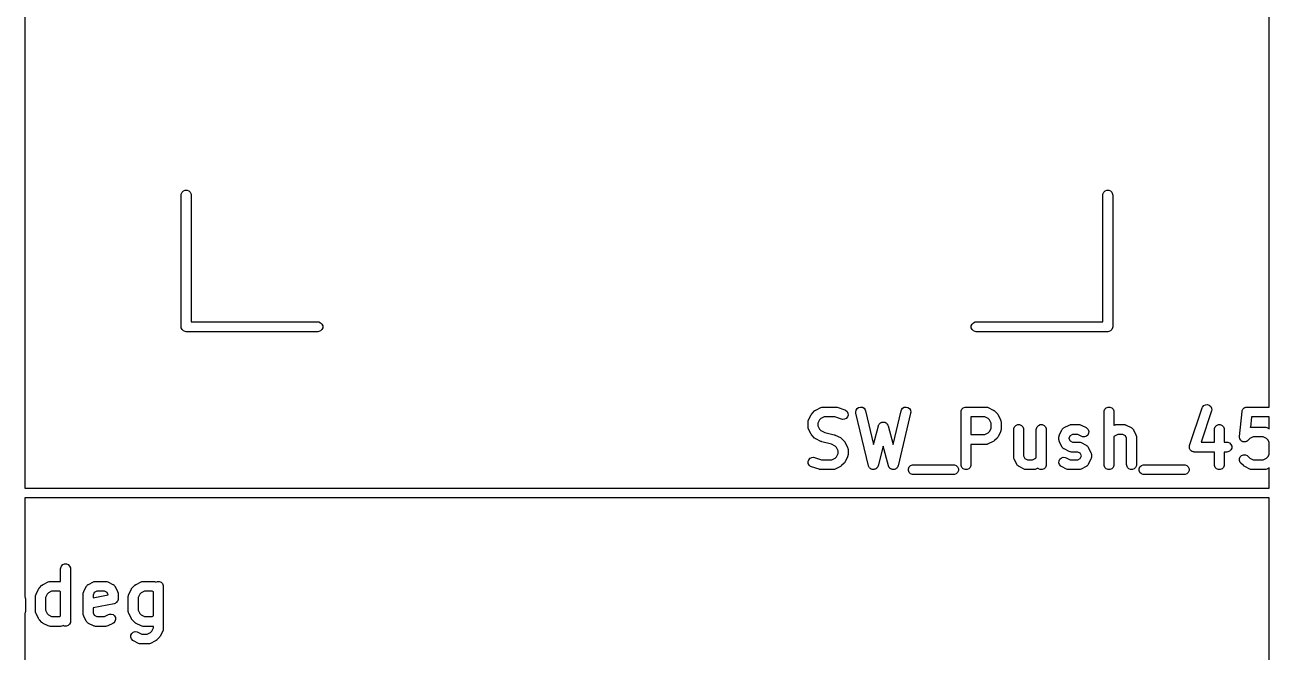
# Model space of a CAD drawing. Extents: x 2.89 to 7.48, y -5.65 to -1.93.
# Drawn here: x 5.145 to 5.889, y -3.623 to -3.248 of the extents above; entities that cross this region are included whole.
import ezdxf

# ---------------------------------------------------------------- set-up
doc = ezdxf.new("R2010")
doc.units = 0
doc.header["$MEASUREMENT"] = 0
doc.layers.add('BLACK', color=7, linetype='CONTINUOUS')

msp = doc.modelspace()

# ---------------------------------------------------------------- linework, layer by layer
at = {"layer": 'BLACK', "linetype": 'CONTINUOUS'}
for p, q in [((5.14493, -2.84944), (5.14493, -3.43371)), ((5.88903, -3.47603), (5.88903, -2.87121)), ((5.23849, -3.34873), (5.23893, -3.34767)), ((5.23893, -3.34767), (5.23975, -3.34686)), ((5.23975, -3.34686), (5.24081, -3.34641)), ((5.24081, -3.34641), (5.24196, -3.34641)), ((5.24196, -3.34641), (5.24303, -3.34686)), ((5.24303, -3.34686), (5.24384, -3.34767)), ((5.24384, -3.34767), (5.24428, -3.34873)), ((5.78967, -3.34873), (5.79011, -3.34767)), ((5.79011, -3.34767), (5.79093, -3.34686)), ((5.79093, -3.34686), (5.79199, -3.34641)), ((5.79199, -3.34641), (5.79314, -3.34641)), ((5.79314, -3.34641), (5.79421, -3.34686)), ((5.79421, -3.34686), (5.79502, -3.34767)), ((5.79502, -3.34767), (5.79546, -3.34873)), ((5.23844, -3.34931), (5.23849, -3.34873)), ((5.23844, -3.42805), (5.23844, -3.34931)), ((5.24428, -3.34873), (5.24434, -3.34931)), ((5.24434, -3.34931), (5.24434, -3.4251)), ((5.78962, -3.34931), (5.78967, -3.34873)), ((5.78962, -3.4251), (5.78962, -3.34931)), ((5.79546, -3.34873), (5.79552, -3.34931)), ((5.79552, -3.34931), (5.79552, -3.42805)), ((5.23849, -3.42863), (5.23844, -3.42805)), ((5.23893, -3.42969), (5.23849, -3.42863)), ((5.23975, -3.43051), (5.23893, -3.42969)), ((5.24434, -3.4251), (5.32013, -3.4251)), ((5.32013, -3.4251), (5.3207, -3.42516)), ((5.3207, -3.42516), (5.32177, -3.4256)), ((5.32177, -3.4256), (5.32258, -3.42641)), ((5.32258, -3.42969), (5.32177, -3.43051)), ((5.32258, -3.42641), (5.32302, -3.42748)), ((5.32302, -3.42863), (5.32258, -3.42969)), ((5.32302, -3.42748), (5.32302, -3.42863)), ((5.71093, -3.42748), (5.71137, -3.42641)), ((5.71093, -3.42863), (5.71093, -3.42748)), ((5.71137, -3.42969), (5.71093, -3.42863)), ((5.71137, -3.42641), (5.71219, -3.4256)), ((5.71219, -3.43051), (5.71137, -3.42969)), ((5.71219, -3.4256), (5.71325, -3.42516)), ((5.71325, -3.42516), (5.71383, -3.4251)), ((5.71383, -3.4251), (5.78962, -3.4251)), ((5.79502, -3.42969), (5.79421, -3.43051)), ((5.79546, -3.42863), (5.79502, -3.42969)), ((5.79552, -3.42805), (5.79546, -3.42863)), ((5.14493, -3.43371), (5.14493, -3.52451)), ((5.24081, -3.43095), (5.23975, -3.43051)), ((5.24139, -3.431), (5.24081, -3.43095)), ((5.32013, -3.431), (5.24139, -3.431)), ((5.3207, -3.43095), (5.32013, -3.431)), ((5.32177, -3.43051), (5.3207, -3.43095)), ((5.71325, -3.43095), (5.71219, -3.43051)), ((5.71383, -3.431), (5.71325, -3.43095)), ((5.79257, -3.431), (5.71383, -3.431)), ((5.79314, -3.43095), (5.79257, -3.431)), ((5.79421, -3.43051), (5.79314, -3.43095)), ((5.84994, -3.47515), (5.85097, -3.47463)), ((5.85097, -3.47463), (5.85212, -3.47455)), ((5.85212, -3.47455), (5.85322, -3.47491)), ((5.85322, -3.47491), (5.85409, -3.47567)), ((5.61364, -3.48366), (5.61514, -3.48066)), ((5.61514, -3.48066), (5.6153, -3.48041)), ((5.6153, -3.48041), (5.61533, -3.48034)), ((5.61533, -3.48034), (5.61539, -3.48026)), ((5.61539, -3.48026), (5.61545, -3.48017)), ((5.61545, -3.48017), (5.61551, -3.48012)), ((5.61551, -3.48012), (5.61569, -3.47989)), ((5.61569, -3.47989), (5.61719, -3.47839)), ((5.61719, -3.47839), (5.61742, -3.4782)), ((5.61742, -3.4782), (5.61747, -3.47815)), ((5.61747, -3.47815), (5.61756, -3.47809)), ((5.61756, -3.47809), (5.61764, -3.47802)), ((5.61764, -3.47802), (5.61771, -3.47799)), ((5.61771, -3.47799), (5.61796, -3.47784)), ((5.61796, -3.47784), (5.62096, -3.47634)), ((5.62096, -3.47634), (5.6215, -3.47613)), ((5.62298, -3.48193), (5.62103, -3.4829)), ((5.6215, -3.47613), (5.62161, -3.47612)), ((5.62161, -3.47612), (5.62171, -3.47608)), ((5.62171, -3.47608), (5.62228, -3.47603)), ((5.62228, -3.47603), (5.62978, -3.47603)), ((5.6293, -3.48193), (5.62298, -3.48193)), ((5.63335, -3.48328), (5.6293, -3.48193)), ((5.62978, -3.47603), (5.63007, -3.47605)), ((5.63007, -3.47605), (5.63015, -3.47605)), ((5.63015, -3.47605), (5.63025, -3.47607)), ((5.63025, -3.47607), (5.63036, -3.47608)), ((5.63036, -3.47608), (5.63043, -3.47611)), ((5.63043, -3.47611), (5.63071, -3.47618)), ((5.63071, -3.47618), (5.63521, -3.47768)), ((5.63521, -3.47768), (5.63574, -3.47791)), ((5.63574, -3.47791), (5.63661, -3.47867)), ((5.63685, -3.48194), (5.63609, -3.48281)), ((5.63661, -3.47867), (5.63713, -3.4797)), ((5.63721, -3.48085), (5.63685, -3.48194)), ((5.63713, -3.4797), (5.63721, -3.48085)), ((5.64183, -3.47909), (5.64201, -3.47795)), ((5.64191, -3.47966), (5.64183, -3.47909)), ((5.64941, -3.51116), (5.64191, -3.47966)), ((5.64201, -3.47795), (5.64261, -3.47697)), ((5.64261, -3.47697), (5.64355, -3.47629)), ((5.64355, -3.47629), (5.64467, -3.47603)), ((5.64467, -3.47603), (5.64581, -3.47621)), ((5.64581, -3.47621), (5.64679, -3.47681)), ((5.64679, -3.47681), (5.64746, -3.47775)), ((5.64746, -3.47775), (5.64765, -3.47829)), ((5.64765, -3.47829), (5.65244, -3.49841)), ((5.66411, -3.49841), (5.6689, -3.47829)), ((5.67465, -3.47966), (5.66715, -3.51116)), ((5.6689, -3.47829), (5.66909, -3.47775)), ((5.66909, -3.47775), (5.66977, -3.47681)), ((5.66977, -3.47681), (5.67075, -3.47621)), ((5.67075, -3.47621), (5.67189, -3.47603)), ((5.67189, -3.47603), (5.67301, -3.47629)), ((5.67301, -3.47629), (5.67394, -3.47697)), ((5.67394, -3.47697), (5.67454, -3.47795)), ((5.67454, -3.47795), (5.67473, -3.47909)), ((5.67473, -3.47909), (5.67465, -3.47966)), ((5.70482, -3.47898), (5.70487, -3.4784)), ((5.70482, -3.51047), (5.70482, -3.47898)), ((5.70487, -3.4784), (5.70532, -3.47734)), ((5.70532, -3.47734), (5.70613, -3.47652)), ((5.70613, -3.47652), (5.70719, -3.47608)), ((5.70719, -3.47608), (5.70777, -3.47603)), ((5.70777, -3.47603), (5.71977, -3.47603)), ((5.71907, -3.48193), (5.71072, -3.48193)), ((5.71072, -3.48193), (5.71072, -3.49252)), ((5.72102, -3.4829), (5.71907, -3.48193)), ((5.71977, -3.47603), (5.72035, -3.47608)), ((5.72035, -3.47608), (5.72044, -3.47612)), ((5.72044, -3.47612), (5.72055, -3.47613)), ((5.72055, -3.47613), (5.72109, -3.47634)), ((5.72109, -3.47634), (5.72409, -3.47784)), ((5.72409, -3.47784), (5.72434, -3.47799)), ((5.72434, -3.47799), (5.72441, -3.47802)), ((5.72441, -3.47802), (5.72449, -3.47809)), ((5.72449, -3.47809), (5.72458, -3.47815)), ((5.72458, -3.47815), (5.72463, -3.4782)), ((5.72463, -3.4782), (5.72486, -3.47839)), ((5.72486, -3.47839), (5.72636, -3.47989)), ((5.72636, -3.47989), (5.72654, -3.48012)), ((5.72654, -3.48012), (5.7266, -3.48017)), ((5.7266, -3.48017), (5.72666, -3.48026)), ((5.72666, -3.48026), (5.72672, -3.48034)), ((5.72672, -3.48034), (5.72675, -3.48041)), ((5.72675, -3.48041), (5.72691, -3.48066)), ((5.72691, -3.48066), (5.72841, -3.48366)), ((5.79031, -3.47898), (5.79036, -3.4784)), ((5.79031, -3.51047), (5.79031, -3.47898)), ((5.79036, -3.4784), (5.79081, -3.47734)), ((5.79081, -3.47734), (5.79162, -3.47652)), ((5.79162, -3.47652), (5.79268, -3.47608)), ((5.79268, -3.47608), (5.79384, -3.47608)), ((5.79384, -3.47608), (5.7949, -3.47652)), ((5.7949, -3.47652), (5.79572, -3.47734)), ((5.79572, -3.47734), (5.79616, -3.4784)), ((5.79616, -3.4784), (5.79621, -3.47898)), ((5.79621, -3.47898), (5.79621, -3.48695)), ((5.84145, -3.49904), (5.84895, -3.47654)), ((5.85455, -3.47841), (5.84835, -3.49702)), ((5.84895, -3.47654), (5.84919, -3.47602)), ((5.84919, -3.47602), (5.84994, -3.47515)), ((5.85409, -3.47567), (5.8546, -3.4767)), ((5.85468, -3.47785), (5.85455, -3.47841)), ((5.8546, -3.4767), (5.85468, -3.47785)), ((5.87131, -3.49368), (5.87281, -3.47868)), ((5.87281, -3.47868), (5.87285, -3.47847)), ((5.87285, -3.4784), (5.87288, -3.47833)), ((5.87285, -3.47847), (5.87285, -3.4784)), ((5.87288, -3.47833), (5.87293, -3.47812)), ((5.87293, -3.47812), (5.87313, -3.47774)), ((5.87313, -3.47774), (5.87329, -3.47734)), ((5.87329, -3.47734), (5.8734, -3.47723)), ((5.8734, -3.47723), (5.87347, -3.4771)), ((5.87347, -3.4771), (5.8738, -3.47683)), ((5.8738, -3.47683), (5.87411, -3.47652)), ((5.87411, -3.47652), (5.87425, -3.47647)), ((5.87425, -3.47647), (5.87436, -3.47637)), ((5.87436, -3.47637), (5.87478, -3.47625)), ((5.87478, -3.47625), (5.87517, -3.47608)), ((5.87517, -3.47608), (5.87539, -3.47606)), ((5.87539, -3.47606), (5.87546, -3.47604)), ((5.87546, -3.47604), (5.87554, -3.47605)), ((5.87554, -3.47605), (5.87575, -3.47603)), ((5.87575, -3.47603), (5.88903, -3.47603)), ((5.87842, -3.48193), (5.8778, -3.4882)), ((5.88903, -3.48193), (5.87842, -3.48193)), ((5.88903, -3.48906), (5.88903, -3.48193)), ((5.61333, -3.48498), (5.61339, -3.4844)), ((5.61333, -3.48798), (5.61333, -3.48498)), ((5.61339, -3.48855), (5.61333, -3.48798)), ((5.61339, -3.4844), (5.61343, -3.4843)), ((5.61343, -3.48865), (5.61339, -3.48855)), ((5.61343, -3.4842), (5.61364, -3.48366)), ((5.61343, -3.4843), (5.61343, -3.4842)), ((5.61343, -3.48876), (5.61343, -3.48865)), ((5.61364, -3.4893), (5.61343, -3.48876)), ((5.61514, -3.4923), (5.61364, -3.4893)), ((5.62021, -3.48373), (5.61923, -3.48567)), ((5.61923, -3.48567), (5.61923, -3.48728)), ((5.61923, -3.48728), (5.62021, -3.48923)), ((5.62103, -3.4829), (5.62021, -3.48373)), ((5.62021, -3.48923), (5.62103, -3.49005)), ((5.63391, -3.48341), (5.63335, -3.48328)), ((5.63506, -3.48333), (5.63391, -3.48341)), ((5.63609, -3.48281), (5.63506, -3.48333)), ((5.65244, -3.49841), (5.65542, -3.48722)), ((5.65542, -3.48722), (5.65547, -3.48708)), ((5.65547, -3.48708), (5.65548, -3.48702)), ((5.65548, -3.48702), (5.65552, -3.48696)), ((5.65552, -3.48696), (5.65563, -3.48667)), ((5.65563, -3.48667), (5.65586, -3.48636)), ((5.65586, -3.48636), (5.65606, -3.48603)), ((5.65606, -3.48603), (5.65621, -3.48591)), ((5.65621, -3.48591), (5.65633, -3.48576)), ((5.65633, -3.48576), (5.65666, -3.48556)), ((5.65666, -3.48556), (5.65697, -3.48533)), ((5.65697, -3.48533), (5.65716, -3.48528)), ((5.65716, -3.48528), (5.65732, -3.48518)), ((5.65732, -3.48518), (5.65771, -3.48513)), ((5.65771, -3.48513), (5.65809, -3.48503)), ((5.65809, -3.48503), (5.65828, -3.48506)), ((5.65828, -3.48506), (5.65847, -3.48503)), ((5.65847, -3.48503), (5.65884, -3.48513)), ((5.65884, -3.48513), (5.65923, -3.48518)), ((5.65923, -3.48518), (5.65939, -3.48528)), ((5.65939, -3.48528), (5.65958, -3.48533)), ((5.65958, -3.48533), (5.65989, -3.48556)), ((5.65989, -3.48556), (5.66023, -3.48576)), ((5.66023, -3.48576), (5.66034, -3.48591)), ((5.66034, -3.48591), (5.66049, -3.48603)), ((5.66049, -3.48603), (5.66069, -3.48636)), ((5.66069, -3.48636), (5.66093, -3.48667)), ((5.66093, -3.48667), (5.66103, -3.48696)), ((5.66103, -3.48696), (5.66107, -3.48702)), ((5.66107, -3.48702), (5.66108, -3.48708)), ((5.66108, -3.48708), (5.66113, -3.48722)), ((5.66113, -3.48722), (5.66411, -3.49841)), ((5.72184, -3.48373), (5.72102, -3.4829)), ((5.72282, -3.48567), (5.72184, -3.48373)), ((5.72184, -3.49073), (5.72282, -3.48878)), ((5.72282, -3.48878), (5.72282, -3.48567)), ((5.72841, -3.48366), (5.72862, -3.4842)), ((5.72862, -3.4842), (5.72862, -3.4843)), ((5.72862, -3.4843), (5.72866, -3.4844)), ((5.72866, -3.4844), (5.72872, -3.48498)), ((5.72872, -3.48948), (5.72866, -3.49005)), ((5.72872, -3.48498), (5.72872, -3.48948)), ((5.73631, -3.48948), (5.73637, -3.4889)), ((5.73631, -3.50597), (5.73631, -3.48948)), ((5.73637, -3.4889), (5.73681, -3.48784)), ((5.73681, -3.48784), (5.73763, -3.48702)), ((5.73763, -3.48702), (5.73869, -3.48658)), ((5.73869, -3.48658), (5.73984, -3.48658)), ((5.73984, -3.48658), (5.74091, -3.48702)), ((5.74091, -3.48702), (5.74172, -3.48784)), ((5.74172, -3.48784), (5.74216, -3.4889)), ((5.74216, -3.4889), (5.74222, -3.48948)), ((5.74222, -3.48948), (5.74222, -3.50528)), ((5.74981, -3.48948), (5.74987, -3.4889)), ((5.74981, -3.50625), (5.74981, -3.48948)), ((5.74987, -3.4889), (5.75031, -3.48784)), ((5.75031, -3.48784), (5.75112, -3.48702)), ((5.75112, -3.48702), (5.75219, -3.48658)), ((5.75219, -3.48658), (5.75334, -3.48658)), ((5.75334, -3.48658), (5.75441, -3.48702)), ((5.75441, -3.48702), (5.75522, -3.48784)), ((5.75522, -3.48784), (5.75566, -3.4889)), ((5.75566, -3.4889), (5.75572, -3.48948)), ((5.75572, -3.48948), (5.75572, -3.51047)), ((5.76362, -3.49266), (5.76512, -3.48966)), ((5.76512, -3.48966), (5.76518, -3.48956)), ((5.76518, -3.48956), (5.7652, -3.48951)), ((5.7652, -3.48951), (5.76525, -3.48946)), ((5.76525, -3.48946), (5.76543, -3.48917)), ((5.76543, -3.48917), (5.76571, -3.48892)), ((5.76571, -3.48892), (5.76595, -3.48864)), ((5.76595, -3.48864), (5.76624, -3.48846)), ((5.76624, -3.48846), (5.7663, -3.48841)), ((5.7663, -3.48841), (5.76635, -3.4884)), ((5.76635, -3.4884), (5.76644, -3.48834)), ((5.76644, -3.48834), (5.76944, -3.48684)), ((5.76944, -3.48684), (5.76998, -3.48663)), ((5.76998, -3.48663), (5.77009, -3.48662)), ((5.77009, -3.48662), (5.77019, -3.48658)), ((5.77019, -3.48658), (5.77076, -3.48652)), ((5.77076, -3.48652), (5.77526, -3.48652)), ((5.77526, -3.48652), (5.77584, -3.48658)), ((5.77584, -3.48658), (5.77594, -3.48662)), ((5.77594, -3.48662), (5.77604, -3.48663)), ((5.77604, -3.48663), (5.77658, -3.48684)), ((5.77658, -3.48684), (5.77958, -3.48834)), ((5.77958, -3.48834), (5.78007, -3.48864)), ((5.78007, -3.48864), (5.78083, -3.48951)), ((5.78083, -3.48951), (5.78119, -3.49061)), ((5.79621, -3.48695), (5.79644, -3.48684)), ((5.79644, -3.48684), (5.79698, -3.48663)), ((5.79698, -3.48663), (5.79709, -3.48662)), ((5.79709, -3.48662), (5.79718, -3.48658)), ((5.79718, -3.48658), (5.79776, -3.48652)), ((5.79776, -3.48652), (5.80226, -3.48652)), ((5.80226, -3.48652), (5.80284, -3.48658)), ((5.80284, -3.48658), (5.80293, -3.48662)), ((5.80293, -3.48662), (5.80304, -3.48663)), ((5.80304, -3.48663), (5.80358, -3.48684)), ((5.80358, -3.48684), (5.80658, -3.48834)), ((5.80658, -3.48834), (5.80668, -3.4884)), ((5.80668, -3.4884), (5.80672, -3.48841)), ((5.80672, -3.48841), (5.80678, -3.48846)), ((5.80678, -3.48846), (5.80707, -3.48864)), ((5.80707, -3.48864), (5.80731, -3.48892)), ((5.80731, -3.48892), (5.80759, -3.48917)), ((5.80759, -3.48917), (5.80777, -3.48946)), ((5.80777, -3.48946), (5.80782, -3.48951)), ((5.80782, -3.48951), (5.80784, -3.48956)), ((5.80784, -3.48956), (5.8079, -3.48966)), ((5.8079, -3.48966), (5.8094, -3.49266)), ((5.8563, -3.48948), (5.85636, -3.4889)), ((5.8563, -3.49702), (5.8563, -3.48948)), ((5.85636, -3.4889), (5.8568, -3.48784)), ((5.8568, -3.48784), (5.85761, -3.48702)), ((5.85761, -3.48702), (5.85868, -3.48658)), ((5.85868, -3.48658), (5.85983, -3.48658)), ((5.85983, -3.48658), (5.86089, -3.48702)), ((5.86089, -3.48702), (5.86171, -3.48784)), ((5.86171, -3.48784), (5.86215, -3.4889)), ((5.86215, -3.4889), (5.8622, -3.48948)), ((5.8622, -3.48948), (5.8622, -3.49702)), ((5.8778, -3.4882), (5.87797, -3.48813)), ((5.87797, -3.48813), (5.87808, -3.48812)), ((5.87808, -3.48812), (5.87817, -3.48808)), ((5.87817, -3.48808), (5.87875, -3.48802)), ((5.87875, -3.48802), (5.88625, -3.48802)), ((5.88625, -3.48802), (5.88682, -3.48808)), ((5.88682, -3.48808), (5.88692, -3.48812)), ((5.88692, -3.48812), (5.88703, -3.48813)), ((5.88703, -3.48813), (5.88757, -3.48834)), ((5.88757, -3.48834), (5.88903, -3.48906)), ((5.6153, -3.49255), (5.61514, -3.4923)), ((5.61533, -3.49262), (5.6153, -3.49255)), ((5.61539, -3.4927), (5.61533, -3.49262)), ((5.61545, -3.49279), (5.61539, -3.4927)), ((5.61551, -3.49284), (5.61545, -3.49279)), ((5.61569, -3.49306), (5.61551, -3.49284)), ((5.61719, -3.49456), (5.61569, -3.49306)), ((5.61742, -3.49475), (5.61719, -3.49456)), ((5.61747, -3.49481), (5.61742, -3.49475)), ((5.61756, -3.49487), (5.61747, -3.49481)), ((5.61764, -3.49493), (5.61756, -3.49487)), ((5.61771, -3.49496), (5.61764, -3.49493)), ((5.61796, -3.49512), (5.61771, -3.49496)), ((5.62096, -3.49662), (5.61796, -3.49512)), ((5.621, -3.49663), (5.62096, -3.49662)), ((5.62102, -3.49665), (5.621, -3.49663)), ((5.62126, -3.49673), (5.62102, -3.49665)), ((5.62103, -3.49005), (5.62331, -3.49119)), ((5.6215, -3.49682), (5.62126, -3.49673)), ((5.62152, -3.49683), (5.6215, -3.49682)), ((5.62157, -3.49684), (5.62152, -3.49683)), ((5.62725, -3.49826), (5.62157, -3.49684)), ((5.62331, -3.49119), (5.629, -3.49261)), ((5.629, -3.49261), (5.62904, -3.49263)), ((5.62904, -3.49263), (5.62906, -3.49263)), ((5.62906, -3.49263), (5.6293, -3.49272)), ((5.6293, -3.49272), (5.62954, -3.49281)), ((5.62954, -3.49281), (5.62956, -3.49282)), ((5.62956, -3.49282), (5.6296, -3.49284)), ((5.6296, -3.49284), (5.6326, -3.49433)), ((5.6326, -3.49433), (5.63285, -3.49449)), ((5.63285, -3.49449), (5.63292, -3.49452)), ((5.63292, -3.49452), (5.633, -3.49459)), ((5.633, -3.49459), (5.63309, -3.49464)), ((5.63309, -3.49464), (5.63314, -3.4947)), ((5.63314, -3.4947), (5.63337, -3.49489)), ((5.63337, -3.49489), (5.63487, -3.49639)), ((5.63487, -3.49639), (5.63505, -3.49661)), ((5.63505, -3.49661), (5.63511, -3.49667)), ((5.63511, -3.49667), (5.63517, -3.49675)), ((5.63517, -3.49675), (5.63524, -3.49684)), ((5.63524, -3.49684), (5.63527, -3.49691)), ((5.63527, -3.49691), (5.63542, -3.49716)), ((5.63542, -3.49716), (5.63692, -3.50015)), ((5.71072, -3.49252), (5.71907, -3.49252)), ((5.71907, -3.49252), (5.72102, -3.49155)), ((5.72102, -3.49155), (5.72184, -3.49073)), ((5.72409, -3.49662), (5.72109, -3.49812)), ((5.72434, -3.49646), (5.72409, -3.49662)), ((5.72441, -3.49643), (5.72434, -3.49646)), ((5.72449, -3.49636), (5.72441, -3.49643)), ((5.72458, -3.49631), (5.72449, -3.49636)), ((5.72463, -3.49625), (5.72458, -3.49631)), ((5.72486, -3.49606), (5.72463, -3.49625)), ((5.72636, -3.49456), (5.72486, -3.49606)), ((5.72654, -3.49434), (5.72636, -3.49456)), ((5.7266, -3.49429), (5.72654, -3.49434)), ((5.72666, -3.4942), (5.7266, -3.49429)), ((5.72672, -3.49412), (5.72666, -3.4942)), ((5.72675, -3.49404), (5.72672, -3.49412)), ((5.72691, -3.4938), (5.72675, -3.49404)), ((5.72841, -3.4908), (5.72691, -3.4938)), ((5.72862, -3.49026), (5.72841, -3.4908)), ((5.72866, -3.49005), (5.72862, -3.49015)), ((5.72862, -3.49015), (5.72862, -3.49026)), ((5.76331, -3.49398), (5.76337, -3.4934)), ((5.76331, -3.49548), (5.76331, -3.49398)), ((5.76337, -3.49605), (5.76331, -3.49548)), ((5.76337, -3.4934), (5.76341, -3.4933)), ((5.76341, -3.49615), (5.76337, -3.49605)), ((5.76341, -3.4933), (5.76342, -3.4932)), ((5.76342, -3.49626), (5.76341, -3.49615)), ((5.76342, -3.4932), (5.76362, -3.49266)), ((5.76362, -3.4968), (5.76342, -3.49626)), ((5.76512, -3.4998), (5.76362, -3.4968)), ((5.76996, -3.49318), (5.76922, -3.49467)), ((5.76922, -3.49467), (5.76922, -3.49478)), ((5.76922, -3.49478), (5.76996, -3.49627)), ((5.77146, -3.49243), (5.76996, -3.49318)), ((5.76996, -3.49627), (5.77146, -3.49702)), ((5.77457, -3.49243), (5.77146, -3.49243)), ((5.77146, -3.49702), (5.77526, -3.49702)), ((5.77694, -3.49362), (5.77457, -3.49243)), ((5.77526, -3.49702), (5.77584, -3.49708)), ((5.77584, -3.49708), (5.77594, -3.49712)), ((5.77594, -3.49712), (5.77604, -3.49713)), ((5.77604, -3.49713), (5.77658, -3.49733)), ((5.77748, -3.49382), (5.77694, -3.49362)), ((5.77863, -3.49391), (5.77748, -3.49382)), ((5.77972, -3.49354), (5.77863, -3.49391)), ((5.78059, -3.49279), (5.77972, -3.49354)), ((5.78111, -3.49176), (5.78059, -3.49279)), ((5.78119, -3.49061), (5.78111, -3.49176)), ((5.79651, -3.4934), (5.79621, -3.4937)), ((5.79621, -3.4937), (5.79621, -3.51047)), ((5.79846, -3.49243), (5.79651, -3.4934)), ((5.80156, -3.49243), (5.79846, -3.49243)), ((5.80306, -3.49318), (5.80156, -3.49243)), ((5.80381, -3.49467), (5.80306, -3.49318)), ((5.80381, -3.51047), (5.80381, -3.49467)), ((5.8094, -3.49266), (5.80961, -3.4932)), ((5.80961, -3.4932), (5.80961, -3.4933)), ((5.80961, -3.4933), (5.80965, -3.4934)), ((5.80965, -3.4934), (5.80971, -3.49398)), ((5.80971, -3.49398), (5.80971, -3.51047)), ((5.84835, -3.49702), (5.8563, -3.49702)), ((5.8622, -3.49702), (5.86375, -3.49702)), ((5.86375, -3.49702), (5.86433, -3.49708)), ((5.86433, -3.49708), (5.86539, -3.49752)), ((5.87131, -3.49426), (5.87131, -3.49368)), ((5.87135, -3.4944), (5.87131, -3.49426)), ((5.87135, -3.49455), (5.87135, -3.4944)), ((5.87152, -3.49495), (5.87135, -3.49455)), ((5.87164, -3.49536), (5.87152, -3.49495)), ((5.87174, -3.49548), (5.87164, -3.49536)), ((5.87179, -3.49562), (5.87174, -3.49548)), ((5.8721, -3.49592), (5.87179, -3.49562)), ((5.87237, -3.49626), (5.8721, -3.49592)), ((5.8725, -3.49633), (5.87237, -3.49626)), ((5.87261, -3.49643), (5.8725, -3.49633)), ((5.87301, -3.4966), (5.87261, -3.49643)), ((5.87339, -3.4968), (5.87301, -3.4966)), ((5.87354, -3.49682), (5.87339, -3.4968)), ((5.87367, -3.49687), (5.87354, -3.49682)), ((5.87411, -3.49687), (5.87367, -3.49687)), ((5.87454, -3.49692), (5.87411, -3.49687)), ((5.87468, -3.49687), (5.87454, -3.49692)), ((5.87483, -3.49687), (5.87468, -3.49687)), ((5.87522, -3.49671), (5.87483, -3.49687)), ((5.87564, -3.49658), (5.87522, -3.49671)), ((5.87575, -3.49649), (5.87564, -3.49658)), ((5.87589, -3.49643), (5.87575, -3.49649)), ((5.87634, -3.49606), (5.87589, -3.49643)), ((5.8775, -3.4949), (5.87634, -3.49606)), ((5.87945, -3.49393), (5.8775, -3.4949)), ((5.88555, -3.49393), (5.87945, -3.49393)), ((5.8875, -3.4949), (5.88555, -3.49393)), ((5.88832, -3.49573), (5.8875, -3.4949)), ((5.88903, -3.49713), (5.88832, -3.49573)), ((5.88903, -3.50432), (5.88903, -3.49713)), ((5.62953, -3.4994), (5.62725, -3.49826)), ((5.63035, -3.50022), (5.62953, -3.4994)), ((5.63133, -3.50217), (5.63035, -3.50022)), ((5.63035, -3.50573), (5.63133, -3.50378)), ((5.63133, -3.50378), (5.63133, -3.50217)), ((5.63692, -3.50015), (5.63713, -3.5007)), ((5.63713, -3.5007), (5.63714, -3.5008)), ((5.63714, -3.5008), (5.63718, -3.5009)), ((5.63718, -3.5009), (5.63723, -3.50148)), ((5.63723, -3.50447), (5.63718, -3.50505)), ((5.63723, -3.50148), (5.63723, -3.50447)), ((5.65828, -3.49944), (5.65513, -3.51124)), ((5.66142, -3.51124), (5.65828, -3.49944)), ((5.71977, -3.49843), (5.71072, -3.49843)), ((5.71072, -3.49843), (5.71072, -3.51047)), ((5.72035, -3.49837), (5.71977, -3.49843)), ((5.72044, -3.49833), (5.72035, -3.49837)), ((5.72055, -3.49832), (5.72044, -3.49833)), ((5.72109, -3.49812), (5.72055, -3.49832)), ((5.76518, -3.49989), (5.76512, -3.4998)), ((5.7652, -3.49994), (5.76518, -3.49989)), ((5.76525, -3.49999), (5.7652, -3.49994)), ((5.76543, -3.50029), (5.76525, -3.49999)), ((5.76571, -3.50053), (5.76543, -3.50029)), ((5.76595, -3.50081), (5.76571, -3.50053)), ((5.76624, -3.50099), (5.76595, -3.50081)), ((5.7663, -3.50104), (5.76624, -3.50099)), ((5.76635, -3.50106), (5.7663, -3.50104)), ((5.76644, -3.50112), (5.76635, -3.50106)), ((5.76944, -3.50262), (5.76644, -3.50112)), ((5.76998, -3.50282), (5.76944, -3.50262)), ((5.77009, -3.50283), (5.76998, -3.50282)), ((5.77019, -3.50287), (5.77009, -3.50283)), ((5.77076, -3.50293), (5.77019, -3.50287)), ((5.77457, -3.50293), (5.77076, -3.50293)), ((5.77606, -3.50368), (5.77457, -3.50293)), ((5.77681, -3.50517), (5.77606, -3.50368)), ((5.77658, -3.49733), (5.77958, -3.49883)), ((5.77958, -3.49883), (5.77968, -3.49889)), ((5.77968, -3.49889), (5.77972, -3.49891)), ((5.77972, -3.49891), (5.77978, -3.49896)), ((5.77978, -3.49896), (5.78007, -3.49914)), ((5.78007, -3.49914), (5.78032, -3.49942)), ((5.78032, -3.49942), (5.78059, -3.49966)), ((5.78059, -3.49966), (5.78078, -3.49996)), ((5.78078, -3.49996), (5.78083, -3.50001)), ((5.78083, -3.50001), (5.78084, -3.50006)), ((5.78084, -3.50006), (5.7809, -3.50015)), ((5.7809, -3.50015), (5.7824, -3.50315)), ((5.7824, -3.50315), (5.78261, -3.5037)), ((5.78261, -3.5037), (5.78262, -3.5038)), ((5.78262, -3.5038), (5.78266, -3.5039)), ((5.78266, -3.5039), (5.78271, -3.50447)), ((5.78271, -3.50447), (5.78271, -3.50597)), ((5.84132, -3.49961), (5.84136, -3.49946)), ((5.84136, -3.50008), (5.84132, -3.49961)), ((5.84136, -3.4994), (5.84139, -3.49933)), ((5.84136, -3.49946), (5.84136, -3.4994)), ((5.84136, -3.50055), (5.84136, -3.50008)), ((5.8414, -3.50065), (5.84136, -3.50055)), ((5.84139, -3.49933), (5.84145, -3.49904)), ((5.84141, -3.50076), (5.8414, -3.50065)), ((5.84162, -3.50118), (5.84141, -3.50076)), ((5.8418, -3.50162), (5.84162, -3.50118)), ((5.84187, -3.50169), (5.8418, -3.50162)), ((5.84192, -3.50179), (5.84187, -3.50169)), ((5.84228, -3.5021), (5.84192, -3.50179)), ((5.84261, -3.50243), (5.84228, -3.5021)), ((5.84271, -3.50247), (5.84261, -3.50243)), ((5.84279, -3.50254), (5.84271, -3.50247)), ((5.84324, -3.50269), (5.84279, -3.50254)), ((5.84368, -3.50287), (5.84324, -3.50269)), ((5.84383, -3.50289), (5.84368, -3.50287)), ((5.84388, -3.50291), (5.84383, -3.50289)), ((5.84396, -3.5029), (5.84388, -3.50291)), ((5.84425, -3.50293), (5.84396, -3.5029)), ((5.8563, -3.50293), (5.84425, -3.50293)), ((5.8563, -3.51047), (5.8563, -3.50293)), ((5.86375, -3.50293), (5.8622, -3.50293)), ((5.8622, -3.50293), (5.8622, -3.51047)), ((5.86433, -3.50287), (5.86375, -3.50293)), ((5.86539, -3.50243), (5.86433, -3.50287)), ((5.86539, -3.49752), (5.86621, -3.49834)), ((5.86621, -3.50162), (5.86539, -3.50243)), ((5.86621, -3.49834), (5.86665, -3.4994)), ((5.86665, -3.50055), (5.86621, -3.50162)), ((5.86665, -3.4994), (5.86665, -3.50055)), ((5.87261, -3.50502), (5.87367, -3.50458)), ((5.87367, -3.50458), (5.87483, -3.50458)), ((5.87483, -3.50458), (5.87589, -3.50502)), ((5.88832, -3.50573), (5.88903, -3.50432)), ((5.61335, -3.50861), (5.61372, -3.50751)), ((5.61343, -3.50975), (5.61335, -3.50861)), ((5.61395, -3.51078), (5.61343, -3.50975)), ((5.61372, -3.50751), (5.61447, -3.50664)), ((5.61482, -3.51154), (5.61395, -3.51078)), ((5.61447, -3.50664), (5.6155, -3.50613)), ((5.61535, -3.51178), (5.61482, -3.51154)), ((5.61985, -3.51328), (5.61535, -3.51178)), ((5.6155, -3.50613), (5.61665, -3.50604)), ((5.61665, -3.50604), (5.61722, -3.50617)), ((5.61722, -3.50617), (5.62126, -3.50752)), ((5.62126, -3.50752), (5.62758, -3.50752)), ((5.62758, -3.50752), (5.62953, -3.50655)), ((5.62953, -3.50655), (5.63035, -3.50573)), ((5.6326, -3.51162), (5.6296, -3.51312)), ((5.63285, -3.51146), (5.6326, -3.51162)), ((5.63292, -3.51143), (5.63285, -3.51146)), ((5.633, -3.51136), (5.63292, -3.51143)), ((5.63309, -3.51131), (5.633, -3.51136)), ((5.63314, -3.51125), (5.63309, -3.51131)), ((5.63337, -3.51106), (5.63314, -3.51125)), ((5.63487, -3.50956), (5.63337, -3.51106)), ((5.63505, -3.50934), (5.63487, -3.50956)), ((5.63511, -3.50928), (5.63505, -3.50934)), ((5.63517, -3.5092), (5.63511, -3.50928)), ((5.63524, -3.50912), (5.63517, -3.5092)), ((5.63527, -3.50904), (5.63524, -3.50912)), ((5.63542, -3.5088), (5.63527, -3.50904)), ((5.63692, -3.5058), (5.63542, -3.5088)), ((5.63713, -3.50525), (5.63692, -3.5058)), ((5.63714, -3.50515), (5.63713, -3.50525)), ((5.63718, -3.50505), (5.63714, -3.50515)), ((5.64947, -3.51136), (5.64941, -3.51116)), ((5.64948, -3.51143), (5.64947, -3.51136)), ((5.64952, -3.51149), (5.64948, -3.51143)), ((5.64959, -3.51171), (5.64952, -3.51149)), ((5.64985, -3.51205), (5.64959, -3.51171)), ((5.65006, -3.51242), (5.64985, -3.51205)), ((5.65467, -3.51212), (5.65444, -3.51248)), ((5.65493, -3.51178), (5.65467, -3.51212)), ((5.65501, -3.51156), (5.65493, -3.51178)), ((5.65505, -3.5115), (5.65501, -3.51156)), ((5.65506, -3.51143), (5.65505, -3.5115)), ((5.65513, -3.51124), (5.65506, -3.51143)), ((5.6615, -3.51143), (5.66142, -3.51124)), ((5.66151, -3.5115), (5.6615, -3.51143)), ((5.66155, -3.51156), (5.66151, -3.5115)), ((5.66163, -3.51178), (5.66155, -3.51156)), ((5.66189, -3.51212), (5.66163, -3.51178)), ((5.66211, -3.51248), (5.66189, -3.51212)), ((5.66671, -3.51205), (5.66649, -3.51242)), ((5.66696, -3.51171), (5.66671, -3.51205)), ((5.66703, -3.51149), (5.66696, -3.51171)), ((5.66707, -3.51143), (5.66703, -3.51149)), ((5.66708, -3.51136), (5.66707, -3.51143)), ((5.66715, -3.51116), (5.66708, -3.51136)), ((5.67338, -3.5129), (5.67382, -3.51183)), ((5.67382, -3.51183), (5.67463, -3.51102)), ((5.67463, -3.51102), (5.6757, -3.51058)), ((5.6757, -3.51058), (5.67627, -3.51052)), ((5.67627, -3.51052), (5.70027, -3.51052)), ((5.70027, -3.51052), (5.70085, -3.51058)), ((5.70085, -3.51058), (5.70191, -3.51102)), ((5.70191, -3.51102), (5.70273, -3.51183)), ((5.70273, -3.51183), (5.70317, -3.5129)), ((5.70487, -3.51105), (5.70482, -3.51047)), ((5.70532, -3.51211), (5.70487, -3.51105)), ((5.70613, -3.51293), (5.70532, -3.51211)), ((5.71023, -3.51211), (5.70941, -3.51293)), ((5.71067, -3.51105), (5.71023, -3.51211)), ((5.71072, -3.51047), (5.71067, -3.51105)), ((5.73637, -3.50655), (5.73631, -3.50597)), ((5.73641, -3.50665), (5.73637, -3.50655)), ((5.73642, -3.50675), (5.73641, -3.50665)), ((5.73663, -3.5073), (5.73642, -3.50675)), ((5.73813, -3.51029), (5.73663, -3.5073)), ((5.73819, -3.51039), (5.73813, -3.51029)), ((5.7382, -3.51044), (5.73819, -3.51039)), ((5.73825, -3.51049), (5.7382, -3.51044)), ((5.73843, -3.51078), (5.73825, -3.51049)), ((5.73871, -3.51103), (5.73843, -3.51078)), ((5.73896, -3.51131), (5.73871, -3.51103)), ((5.73925, -3.51149), (5.73896, -3.51131)), ((5.7393, -3.51154), (5.73925, -3.51149)), ((5.73935, -3.51155), (5.7393, -3.51154)), ((5.73945, -3.51162), (5.73935, -3.51155)), ((5.74245, -3.51312), (5.73945, -3.51162)), ((5.74222, -3.50528), (5.74297, -3.50677)), ((5.74297, -3.50677), (5.74446, -3.50752)), ((5.74446, -3.50752), (5.74757, -3.50752)), ((5.74757, -3.50752), (5.74952, -3.50655)), ((5.74952, -3.50655), (5.74981, -3.50625)), ((5.75522, -3.51211), (5.75441, -3.51293)), ((5.75566, -3.51105), (5.75522, -3.51211)), ((5.75572, -3.51047), (5.75566, -3.51105)), ((5.76333, -3.50934), (5.76342, -3.50819)), ((5.7637, -3.51044), (5.76333, -3.50934)), ((5.76342, -3.50819), (5.76393, -3.50716)), ((5.76445, -3.51131), (5.7637, -3.51044)), ((5.76393, -3.50716), (5.7648, -3.50641)), ((5.76494, -3.51162), (5.76445, -3.51131)), ((5.7648, -3.50641), (5.76589, -3.50604)), ((5.76794, -3.51312), (5.76494, -3.51162)), ((5.76589, -3.50604), (5.76704, -3.50613)), ((5.76704, -3.50613), (5.76758, -3.50633)), ((5.76758, -3.50633), (5.76996, -3.50752)), ((5.76996, -3.50752), (5.77457, -3.50752)), ((5.77457, -3.50752), (5.77606, -3.50677)), ((5.77606, -3.50677), (5.77681, -3.50528)), ((5.77958, -3.51162), (5.77658, -3.51312)), ((5.77681, -3.50528), (5.77681, -3.50517)), ((5.77968, -3.51155), (5.77958, -3.51162)), ((5.77972, -3.51154), (5.77968, -3.51155)), ((5.77978, -3.51149), (5.77972, -3.51154)), ((5.78007, -3.51131), (5.77978, -3.51149)), ((5.78032, -3.51103), (5.78007, -3.51131)), ((5.78059, -3.51078), (5.78032, -3.51103)), ((5.78078, -3.51049), (5.78059, -3.51078)), ((5.78083, -3.51044), (5.78078, -3.51049)), ((5.78084, -3.51039), (5.78083, -3.51044)), ((5.7809, -3.51029), (5.78084, -3.51039)), ((5.7824, -3.5073), (5.7809, -3.51029)), ((5.78261, -3.50675), (5.7824, -3.5073)), ((5.78262, -3.50665), (5.78261, -3.50675)), ((5.78266, -3.50655), (5.78262, -3.50665)), ((5.78271, -3.50597), (5.78266, -3.50655)), ((5.79036, -3.51105), (5.79031, -3.51047)), ((5.79081, -3.51211), (5.79036, -3.51105)), ((5.79162, -3.51293), (5.79081, -3.51211)), ((5.79572, -3.51211), (5.7949, -3.51293)), ((5.79616, -3.51105), (5.79572, -3.51211)), ((5.79621, -3.51047), (5.79616, -3.51105)), ((5.80386, -3.51105), (5.80381, -3.51047)), ((5.8043, -3.51211), (5.80386, -3.51105)), ((5.80512, -3.51293), (5.8043, -3.51211)), ((5.80921, -3.51211), (5.8084, -3.51293)), ((5.80965, -3.51105), (5.80921, -3.51211)), ((5.80971, -3.51047), (5.80965, -3.51105)), ((5.81136, -3.5129), (5.8118, -3.51183)), ((5.8118, -3.51183), (5.81262, -3.51102)), ((5.81262, -3.51102), (5.81368, -3.51058)), ((5.81368, -3.51058), (5.81426, -3.51052)), ((5.81426, -3.51052), (5.83825, -3.51052)), ((5.83825, -3.51052), (5.83883, -3.51058)), ((5.83883, -3.51058), (5.8399, -3.51102)), ((5.8399, -3.51102), (5.84071, -3.51183)), ((5.84071, -3.51183), (5.84115, -3.5129)), ((5.85636, -3.51105), (5.8563, -3.51047)), ((5.8568, -3.51211), (5.85636, -3.51105)), ((5.85761, -3.51293), (5.8568, -3.51211)), ((5.86171, -3.51211), (5.86089, -3.51293)), ((5.86215, -3.51105), (5.86171, -3.51211)), ((5.8622, -3.51047), (5.86215, -3.51105)), ((5.87135, -3.5069), (5.87179, -3.50583)), ((5.87135, -3.50805), (5.87135, -3.5069)), ((5.87179, -3.50912), (5.87135, -3.50805)), ((5.87179, -3.50583), (5.87261, -3.50502)), ((5.87216, -3.50956), (5.87179, -3.50912)), ((5.87366, -3.51106), (5.87216, -3.50956)), ((5.87389, -3.51125), (5.87366, -3.51106)), ((5.87394, -3.51131), (5.87389, -3.51125)), ((5.87403, -3.51136), (5.87394, -3.51131)), ((5.87411, -3.51143), (5.87403, -3.51136)), ((5.87418, -3.51146), (5.87411, -3.51143)), ((5.87443, -3.51162), (5.87418, -3.51146)), ((5.87743, -3.51312), (5.87443, -3.51162)), ((5.87589, -3.50502), (5.87634, -3.50539)), ((5.87634, -3.50539), (5.8775, -3.50655)), ((5.8775, -3.50655), (5.87945, -3.50752)), ((5.87945, -3.50752), (5.88555, -3.50752)), ((5.88555, -3.50752), (5.8875, -3.50655)), ((5.8875, -3.50655), (5.88832, -3.50573)), ((5.62013, -3.51334), (5.61985, -3.51328)), ((5.62021, -3.51337), (5.62013, -3.51334)), ((5.62031, -3.51338), (5.62021, -3.51337)), ((5.62041, -3.5134), (5.62031, -3.51338)), ((5.62049, -3.5134), (5.62041, -3.5134)), ((5.62078, -3.51343), (5.62049, -3.5134)), ((5.62828, -3.51343), (5.62078, -3.51343)), ((5.62886, -3.51337), (5.62828, -3.51343)), ((5.62895, -3.51333), (5.62886, -3.51337)), ((5.62906, -3.51332), (5.62895, -3.51333)), ((5.6296, -3.51312), (5.62906, -3.51332)), ((5.65018, -3.51252), (5.65006, -3.51242)), ((5.65027, -3.51264), (5.65018, -3.51252)), ((5.65063, -3.51286), (5.65027, -3.51264)), ((5.65097, -3.51312), (5.65063, -3.51286)), ((5.65112, -3.51316), (5.65097, -3.51312)), ((5.65125, -3.51324), (5.65112, -3.51316)), ((5.65167, -3.51331), (5.65125, -3.51324)), ((5.65209, -3.51342), (5.65167, -3.51331)), ((5.65224, -3.5134), (5.65209, -3.51342)), ((5.65239, -3.51342), (5.65224, -3.5134)), ((5.65281, -3.51333), (5.65239, -3.51342)), ((5.65323, -3.51327), (5.65281, -3.51333)), ((5.65336, -3.51319), (5.65323, -3.51327)), ((5.65351, -3.51316), (5.65336, -3.51319)), ((5.65386, -3.51291), (5.65351, -3.51316)), ((5.65423, -3.51269), (5.65386, -3.51291)), ((5.65432, -3.51257), (5.65423, -3.51269)), ((5.65444, -3.51248), (5.65432, -3.51257)), ((5.66223, -3.51257), (5.66211, -3.51248)), ((5.66233, -3.51269), (5.66223, -3.51257)), ((5.6627, -3.51291), (5.66233, -3.51269)), ((5.66305, -3.51316), (5.6627, -3.51291)), ((5.66319, -3.51319), (5.66305, -3.51316)), ((5.66332, -3.51327), (5.66319, -3.51319)), ((5.66375, -3.51333), (5.66332, -3.51327)), ((5.66417, -3.51342), (5.66375, -3.51333)), ((5.66432, -3.5134), (5.66417, -3.51342)), ((5.66447, -3.51342), (5.66432, -3.5134)), ((5.66488, -3.51331), (5.66447, -3.51342)), ((5.6653, -3.51324), (5.66488, -3.51331)), ((5.66543, -3.51316), (5.6653, -3.51324)), ((5.66558, -3.51312), (5.66543, -3.51316)), ((5.66592, -3.51286), (5.66558, -3.51312)), ((5.66628, -3.51264), (5.66592, -3.51286)), ((5.66637, -3.51252), (5.66628, -3.51264)), ((5.66649, -3.51242), (5.66637, -3.51252)), ((5.67338, -3.51405), (5.67338, -3.5129)), ((5.67382, -3.51511), (5.67338, -3.51405)), ((5.67463, -3.51593), (5.67382, -3.51511)), ((5.6757, -3.51637), (5.67463, -3.51593)), ((5.67627, -3.51643), (5.6757, -3.51637)), ((5.70027, -3.51643), (5.67627, -3.51643)), ((5.70085, -3.51637), (5.70027, -3.51643)), ((5.70191, -3.51593), (5.70085, -3.51637)), ((5.70273, -3.51511), (5.70191, -3.51593)), ((5.70317, -3.51405), (5.70273, -3.51511)), ((5.70317, -3.5129), (5.70317, -3.51405)), ((5.70719, -3.51337), (5.70613, -3.51293)), ((5.70835, -3.51337), (5.70719, -3.51337)), ((5.70941, -3.51293), (5.70835, -3.51337)), ((5.74299, -3.51332), (5.74245, -3.51312)), ((5.74309, -3.51333), (5.74299, -3.51332)), ((5.74319, -3.51337), (5.74309, -3.51333)), ((5.74377, -3.51343), (5.74319, -3.51337)), ((5.74827, -3.51343), (5.74377, -3.51343)), ((5.74884, -3.51337), (5.74827, -3.51343)), ((5.74894, -3.51333), (5.74884, -3.51337)), ((5.74905, -3.51332), (5.74894, -3.51333)), ((5.74959, -3.51312), (5.74905, -3.51332)), ((5.75074, -3.51254), (5.74959, -3.51312)), ((5.75112, -3.51293), (5.75074, -3.51254)), ((5.75219, -3.51337), (5.75112, -3.51293)), ((5.75334, -3.51337), (5.75219, -3.51337)), ((5.75441, -3.51293), (5.75334, -3.51337)), ((5.76848, -3.51332), (5.76794, -3.51312)), ((5.76859, -3.51333), (5.76848, -3.51332)), ((5.76869, -3.51337), (5.76859, -3.51333)), ((5.76926, -3.51343), (5.76869, -3.51337)), ((5.77526, -3.51343), (5.76926, -3.51343)), ((5.77584, -3.51337), (5.77526, -3.51343)), ((5.77594, -3.51333), (5.77584, -3.51337)), ((5.77604, -3.51332), (5.77594, -3.51333)), ((5.77658, -3.51312), (5.77604, -3.51332)), ((5.79268, -3.51337), (5.79162, -3.51293)), ((5.79384, -3.51337), (5.79268, -3.51337)), ((5.7949, -3.51293), (5.79384, -3.51337)), ((5.80618, -3.51337), (5.80512, -3.51293)), ((5.80733, -3.51337), (5.80618, -3.51337)), ((5.8084, -3.51293), (5.80733, -3.51337)), ((5.81136, -3.51405), (5.81136, -3.5129)), ((5.8118, -3.51511), (5.81136, -3.51405)), ((5.81262, -3.51593), (5.8118, -3.51511)), ((5.81368, -3.51637), (5.81262, -3.51593)), ((5.81426, -3.51643), (5.81368, -3.51637)), ((5.83825, -3.51643), (5.81426, -3.51643)), ((5.83883, -3.51637), (5.83825, -3.51643)), ((5.8399, -3.51593), (5.83883, -3.51637)), ((5.84071, -3.51511), (5.8399, -3.51593)), ((5.84115, -3.51405), (5.84071, -3.51511)), ((5.84115, -3.5129), (5.84115, -3.51405)), ((5.85868, -3.51337), (5.85761, -3.51293)), ((5.85983, -3.51337), (5.85868, -3.51337)), ((5.86089, -3.51293), (5.85983, -3.51337)), ((5.87797, -3.51332), (5.87743, -3.51312)), ((5.87808, -3.51333), (5.87797, -3.51332)), ((5.87817, -3.51337), (5.87808, -3.51333)), ((5.87875, -3.51343), (5.87817, -3.51337)), ((5.88625, -3.51343), (5.87875, -3.51343)), ((5.88682, -3.51337), (5.88625, -3.51343)), ((5.88692, -3.51333), (5.88682, -3.51337)), ((5.88703, -3.51332), (5.88692, -3.51333)), ((5.88757, -3.51312), (5.88703, -3.51332)), ((5.88903, -3.51239), (5.88757, -3.51312)), ((5.88903, -3.52451), (5.88903, -3.51239)), ((5.14493, -3.52451), (5.88903, -3.52451)), ((5.14493, -3.53041), (5.14493, -3.58952)), ((5.88903, -3.53041), (5.14493, -3.53041)), ((5.88903, -3.62121), (5.88903, -3.53041)), ((5.16635, -3.57215), (5.16679, -3.57109)), ((5.16679, -3.57109), (5.1676, -3.57027)), ((5.1676, -3.57027), (5.16867, -3.56983)), ((5.16867, -3.56983), (5.16982, -3.56983)), ((5.16982, -3.56983), (5.17088, -3.57027)), ((5.17088, -3.57027), (5.1717, -3.57109)), ((5.1717, -3.57109), (5.17214, -3.57215)), ((5.16629, -3.57273), (5.16635, -3.57215)), ((5.16629, -3.58028), (5.16629, -3.57273)), ((5.17214, -3.57215), (5.1722, -3.57273)), ((5.1722, -3.57273), (5.1722, -3.60422)), ((5.15161, -3.58791), (5.15311, -3.58491)), ((5.15311, -3.58491), (5.15326, -3.58466)), ((5.15326, -3.58466), (5.15329, -3.58459)), ((5.15329, -3.58459), (5.15336, -3.5845)), ((5.15336, -3.5845), (5.15341, -3.58442)), ((5.15341, -3.58442), (5.15347, -3.58437)), ((5.15347, -3.58437), (5.15366, -3.58414)), ((5.15366, -3.58414), (5.15516, -3.58264)), ((5.15516, -3.58264), (5.15538, -3.58245)), ((5.15538, -3.58245), (5.15544, -3.58239)), ((5.15544, -3.58239), (5.15552, -3.58234)), ((5.15552, -3.58234), (5.15561, -3.58227)), ((5.15561, -3.58227), (5.15568, -3.58224)), ((5.15568, -3.58224), (5.15593, -3.58209)), ((5.15593, -3.58209), (5.15893, -3.58059)), ((5.15893, -3.58059), (5.15947, -3.58038)), ((5.16094, -3.58618), (5.159, -3.58715)), ((5.15947, -3.58038), (5.15957, -3.58037)), ((5.15957, -3.58037), (5.15967, -3.58033)), ((5.15967, -3.58033), (5.16025, -3.58027)), ((5.16025, -3.58027), (5.16624, -3.58027)), ((5.16555, -3.58618), (5.16094, -3.58618)), ((5.16629, -3.58655), (5.16555, -3.58618)), ((5.16624, -3.58027), (5.16629, -3.58028)), ((5.17989, -3.58695), (5.1801, -3.58641)), ((5.1801, -3.58641), (5.1816, -3.58341)), ((5.1816, -3.58341), (5.18166, -3.58331)), ((5.18166, -3.58331), (5.18168, -3.58326)), ((5.18168, -3.58326), (5.18173, -3.58321)), ((5.18173, -3.58321), (5.18191, -3.58292)), ((5.18191, -3.58292), (5.18219, -3.58267)), ((5.18219, -3.58267), (5.18243, -3.58239)), ((5.18243, -3.58239), (5.18272, -3.58221)), ((5.18272, -3.58221), (5.18278, -3.58216)), ((5.18278, -3.58216), (5.18283, -3.58215)), ((5.18283, -3.58215), (5.18292, -3.58209)), ((5.18292, -3.58209), (5.18592, -3.58059)), ((5.18592, -3.58059), (5.18646, -3.58038)), ((5.18794, -3.58618), (5.18644, -3.58693)), ((5.18646, -3.58038), (5.18657, -3.58037)), ((5.18657, -3.58037), (5.18667, -3.58033)), ((5.18667, -3.58033), (5.18724, -3.58027)), ((5.18724, -3.58027), (5.19324, -3.58027)), ((5.19254, -3.58618), (5.18794, -3.58618)), ((5.19404, -3.58693), (5.19254, -3.58618)), ((5.19324, -3.58027), (5.19382, -3.58033)), ((5.19382, -3.58033), (5.19392, -3.58037)), ((5.19392, -3.58037), (5.19402, -3.58038)), ((5.19402, -3.58038), (5.19456, -3.58059)), ((5.19456, -3.58059), (5.19756, -3.58209)), ((5.19756, -3.58209), (5.19766, -3.58215)), ((5.19766, -3.58215), (5.1977, -3.58216)), ((5.1977, -3.58216), (5.19776, -3.58221)), ((5.19776, -3.58221), (5.19805, -3.58239)), ((5.19805, -3.58239), (5.19829, -3.58267)), ((5.19829, -3.58267), (5.19857, -3.58292)), ((5.19857, -3.58292), (5.19876, -3.58321)), ((5.19876, -3.58321), (5.19881, -3.58326)), ((5.19881, -3.58326), (5.19882, -3.58331)), ((5.19882, -3.58331), (5.19888, -3.58341)), ((5.19888, -3.58341), (5.20038, -3.58641)), ((5.20038, -3.58641), (5.20059, -3.58695)), ((5.2071, -3.58791), (5.2086, -3.58491)), ((5.2086, -3.58491), (5.20875, -3.58466)), ((5.20875, -3.58466), (5.20878, -3.58459)), ((5.20878, -3.58459), (5.20885, -3.5845)), ((5.20885, -3.5845), (5.20891, -3.58442)), ((5.20891, -3.58442), (5.20897, -3.58437)), ((5.20897, -3.58437), (5.20915, -3.58414)), ((5.20915, -3.58414), (5.21065, -3.58264)), ((5.21065, -3.58264), (5.21088, -3.58245)), ((5.21088, -3.58245), (5.21093, -3.58239)), ((5.21093, -3.58239), (5.21102, -3.58234)), ((5.21102, -3.58234), (5.2111, -3.58227)), ((5.2111, -3.58227), (5.21117, -3.58224)), ((5.21117, -3.58224), (5.21142, -3.58209)), ((5.21142, -3.58209), (5.21442, -3.58059)), ((5.21442, -3.58059), (5.21496, -3.58038)), ((5.21644, -3.58618), (5.21449, -3.58715)), ((5.21496, -3.58038), (5.21506, -3.58037)), ((5.21506, -3.58037), (5.21516, -3.58033)), ((5.21516, -3.58033), (5.21574, -3.58027)), ((5.21574, -3.58027), (5.22174, -3.58027)), ((5.22104, -3.58618), (5.21644, -3.58618)), ((5.22178, -3.58655), (5.22104, -3.58618)), ((5.22174, -3.58027), (5.22231, -3.58033)), ((5.22231, -3.58033), (5.22241, -3.58037)), ((5.22241, -3.58037), (5.22252, -3.58038)), ((5.22252, -3.58038), (5.22306, -3.58059)), ((5.22306, -3.58059), (5.22328, -3.5807)), ((5.22328, -3.5807), (5.22416, -3.58033)), ((5.22416, -3.58033), (5.22531, -3.58033)), ((5.22531, -3.58033), (5.22638, -3.58077)), ((5.22638, -3.58077), (5.22719, -3.58159)), ((5.22719, -3.58159), (5.22763, -3.58265)), ((5.22763, -3.58265), (5.22769, -3.58323)), ((5.22769, -3.58323), (5.22769, -3.60872)), ((5.14493, -3.58952), (5.1451, -3.58995)), ((5.1451, -3.58995), (5.1451, -3.59005)), ((5.1451, -3.59005), (5.14514, -3.59015)), ((5.14514, -3.59015), (5.1452, -3.59073)), ((5.1452, -3.59073), (5.1452, -3.59822)), ((5.15129, -3.58923), (5.15135, -3.58865)), ((5.15129, -3.59822), (5.15129, -3.58923)), ((5.15135, -3.58865), (5.15139, -3.58855)), ((5.15139, -3.58855), (5.1514, -3.58845)), ((5.1514, -3.58845), (5.15161, -3.58791)), ((5.15817, -3.58798), (5.1572, -3.58992)), ((5.1572, -3.58992), (5.1572, -3.59753)), ((5.159, -3.58715), (5.15817, -3.58798)), ((5.16629, -3.6009), (5.16629, -3.58655)), ((5.17979, -3.58773), (5.17985, -3.58715)), ((5.17979, -3.59972), (5.17979, -3.58773)), ((5.17985, -3.58715), (5.17989, -3.58705)), ((5.17989, -3.58705), (5.17989, -3.58695)), ((5.18644, -3.58693), (5.1857, -3.58842)), ((5.1857, -3.59012), (5.19473, -3.58832)), ((5.1857, -3.58842), (5.1857, -3.59012)), ((5.19832, -3.59362), (5.1857, -3.59615)), ((5.19473, -3.58832), (5.19404, -3.58693)), ((5.19887, -3.59345), (5.19832, -3.59362)), ((5.19911, -3.59329), (5.19887, -3.59345)), ((5.19938, -3.59318), (5.19911, -3.59329)), ((5.19959, -3.59297), (5.19938, -3.59318)), ((5.19983, -3.59281), (5.19959, -3.59297)), ((5.19999, -3.59257), (5.19983, -3.59281)), ((5.2002, -3.59237), (5.19999, -3.59257)), ((5.20031, -3.5921), (5.2002, -3.59237)), ((5.20047, -3.59185), (5.20031, -3.5921)), ((5.20053, -3.59157), (5.20047, -3.59185)), ((5.20064, -3.5913), (5.20053, -3.59157)), ((5.20059, -3.58695), (5.2006, -3.58705)), ((5.2006, -3.58705), (5.20064, -3.58715)), ((5.20064, -3.58715), (5.20069, -3.58773)), ((5.20069, -3.59073), (5.20064, -3.5913)), ((5.20069, -3.58773), (5.20069, -3.59073)), ((5.20679, -3.58923), (5.20684, -3.58865)), ((5.20679, -3.59822), (5.20679, -3.58923)), ((5.20684, -3.58865), (5.20688, -3.58855)), ((5.20688, -3.58855), (5.20689, -3.58845)), ((5.20689, -3.58845), (5.2071, -3.58791)), ((5.21367, -3.58798), (5.21269, -3.58992)), ((5.21269, -3.58992), (5.21269, -3.59753)), ((5.21449, -3.58715), (5.21367, -3.58798)), ((5.22178, -3.6009), (5.22178, -3.58655)), ((5.1451, -3.599), (5.14493, -3.59944)), ((5.14493, -3.59944), (5.14493, -4.27451)), ((5.14514, -3.5988), (5.1451, -3.5989)), ((5.1451, -3.5989), (5.1451, -3.599)), ((5.1452, -3.59822), (5.14514, -3.5988)), ((5.15135, -3.5988), (5.15129, -3.59822)), ((5.15139, -3.5989), (5.15135, -3.5988)), ((5.1514, -3.599), (5.15139, -3.5989)), ((5.15161, -3.59955), (5.1514, -3.599)), ((5.15311, -3.60255), (5.15161, -3.59955)), ((5.1572, -3.59753), (5.15817, -3.59948)), ((5.15817, -3.59948), (5.159, -3.6003)), ((5.159, -3.6003), (5.16094, -3.60127)), ((5.16094, -3.60127), (5.16555, -3.60127)), ((5.16555, -3.60127), (5.16629, -3.6009)), ((5.17985, -3.6003), (5.17979, -3.59972)), ((5.17989, -3.6004), (5.17985, -3.6003)), ((5.17989, -3.6005), (5.17989, -3.6004)), ((5.1801, -3.60105), (5.17989, -3.6005)), ((5.1816, -3.60404), (5.1801, -3.60105)), ((5.1857, -3.59615), (5.1857, -3.59903)), ((5.1857, -3.59903), (5.18644, -3.60052)), ((5.18644, -3.60052), (5.18794, -3.60127)), ((5.18794, -3.60127), (5.19254, -3.60127)), ((5.19254, -3.60127), (5.19492, -3.60008)), ((5.19492, -3.60008), (5.19546, -3.59988)), ((5.19546, -3.59988), (5.19661, -3.59979)), ((5.19661, -3.59979), (5.1977, -3.60016)), ((5.1977, -3.60016), (5.19857, -3.60091)), ((5.19857, -3.60091), (5.19909, -3.60194)), ((5.20684, -3.5988), (5.20679, -3.59822)), ((5.20688, -3.5989), (5.20684, -3.5988)), ((5.20689, -3.599), (5.20688, -3.5989)), ((5.2071, -3.59955), (5.20689, -3.599)), ((5.2086, -3.60255), (5.2071, -3.59955)), ((5.21269, -3.59753), (5.21367, -3.59948)), ((5.21367, -3.59948), (5.21449, -3.6003)), ((5.21449, -3.6003), (5.21644, -3.60127)), ((5.21644, -3.60127), (5.22104, -3.60127)), ((5.22104, -3.60127), (5.22178, -3.6009)), ((5.15326, -3.60279), (5.15311, -3.60255)), ((5.15329, -3.60286), (5.15326, -3.60279)), ((5.15336, -3.60295), (5.15329, -3.60286)), ((5.15341, -3.60303), (5.15336, -3.60295)), ((5.15347, -3.60309), (5.15341, -3.60303)), ((5.15366, -3.60331), (5.15347, -3.60309)), ((5.15516, -3.60481), (5.15366, -3.60331)), ((5.15538, -3.605), (5.15516, -3.60481)), ((5.15544, -3.60506), (5.15538, -3.605)), ((5.15552, -3.60511), (5.15544, -3.60506)), ((5.15561, -3.60518), (5.15552, -3.60511)), ((5.15568, -3.60521), (5.15561, -3.60518)), ((5.15593, -3.60537), (5.15568, -3.60521)), ((5.15893, -3.60687), (5.15593, -3.60537)), ((5.15947, -3.60707), (5.15893, -3.60687)), ((5.15957, -3.60708), (5.15947, -3.60707)), ((5.15967, -3.60712), (5.15957, -3.60708)), ((5.16025, -3.60718), (5.15967, -3.60712)), ((5.16624, -3.60718), (5.16025, -3.60718)), ((5.16682, -3.60712), (5.16624, -3.60718)), ((5.16692, -3.60708), (5.16682, -3.60712)), ((5.16702, -3.60707), (5.16692, -3.60708)), ((5.16757, -3.60687), (5.16702, -3.60707)), ((5.16779, -3.60675), (5.16757, -3.60687)), ((5.16867, -3.60712), (5.16779, -3.60675)), ((5.16982, -3.60712), (5.16867, -3.60712)), ((5.17088, -3.60668), (5.16982, -3.60712)), ((5.1717, -3.60586), (5.17088, -3.60668)), ((5.17214, -3.6048), (5.1717, -3.60586)), ((5.1722, -3.60422), (5.17214, -3.6048)), ((5.18166, -3.60414), (5.1816, -3.60404)), ((5.18168, -3.60419), (5.18166, -3.60414)), ((5.18173, -3.60424), (5.18168, -3.60419)), ((5.18191, -3.60453), (5.18173, -3.60424)), ((5.18219, -3.60478), (5.18191, -3.60453)), ((5.18243, -3.60506), (5.18219, -3.60478)), ((5.18272, -3.60524), (5.18243, -3.60506)), ((5.18278, -3.60529), (5.18272, -3.60524)), ((5.18283, -3.6053), (5.18278, -3.60529)), ((5.18292, -3.60537), (5.18283, -3.6053)), ((5.18592, -3.60687), (5.18292, -3.60537)), ((5.18646, -3.60707), (5.18592, -3.60687)), ((5.18657, -3.60708), (5.18646, -3.60707)), ((5.18667, -3.60712), (5.18657, -3.60708)), ((5.18724, -3.60718), (5.18667, -3.60712)), ((5.19324, -3.60718), (5.18724, -3.60718)), ((5.19382, -3.60712), (5.19324, -3.60718)), ((5.19392, -3.60708), (5.19382, -3.60712)), ((5.19402, -3.60707), (5.19392, -3.60708)), ((5.19456, -3.60687), (5.19402, -3.60707)), ((5.19756, -3.60537), (5.19456, -3.60687)), ((5.19805, -3.60506), (5.19756, -3.60537)), ((5.19881, -3.60419), (5.19805, -3.60506)), ((5.19917, -3.60309), (5.19881, -3.60419)), ((5.19909, -3.60194), (5.19917, -3.60309)), ((5.20875, -3.60279), (5.2086, -3.60255)), ((5.20878, -3.60286), (5.20875, -3.60279)), ((5.20885, -3.60295), (5.20878, -3.60286)), ((5.20891, -3.60303), (5.20885, -3.60295)), ((5.20897, -3.60309), (5.20891, -3.60303)), ((5.20915, -3.60331), (5.20897, -3.60309)), ((5.21065, -3.60481), (5.20915, -3.60331)), ((5.21088, -3.605), (5.21065, -3.60481)), ((5.21093, -3.60506), (5.21088, -3.605)), ((5.21102, -3.60511), (5.21093, -3.60506)), ((5.2111, -3.60518), (5.21102, -3.60511)), ((5.21117, -3.60521), (5.2111, -3.60518)), ((5.21142, -3.60537), (5.21117, -3.60521)), ((5.21442, -3.60687), (5.21142, -3.60537)), ((5.21496, -3.60707), (5.21442, -3.60687)), ((5.21506, -3.60708), (5.21496, -3.60707)), ((5.21516, -3.60712), (5.21506, -3.60708)), ((5.21574, -3.60718), (5.21516, -3.60712)), ((5.22174, -3.60718), (5.21574, -3.60718)), ((5.22081, -3.60997), (5.22178, -3.60803)), ((5.22178, -3.60717), (5.22174, -3.60718)), ((5.22178, -3.60803), (5.22178, -3.60717)), ((5.22769, -3.60872), (5.22763, -3.6093)), ((5.20831, -3.61359), (5.20839, -3.61244)), ((5.20867, -3.61469), (5.20831, -3.61359)), ((5.20839, -3.61244), (5.20891, -3.61141)), ((5.20943, -3.61556), (5.20867, -3.61469)), ((5.20891, -3.61141), (5.20978, -3.61066)), ((5.20992, -3.61586), (5.20943, -3.61556)), ((5.20978, -3.61066), (5.21087, -3.61029)), ((5.21292, -3.61736), (5.20992, -3.61586)), ((5.21087, -3.61029), (5.21202, -3.61038)), ((5.21202, -3.61038), (5.21256, -3.61058)), ((5.21256, -3.61058), (5.21494, -3.61177)), ((5.21494, -3.61177), (5.21804, -3.61177)), ((5.21804, -3.61177), (5.21999, -3.6108)), ((5.21999, -3.6108), (5.22081, -3.60997)), ((5.22306, -3.61586), (5.22006, -3.61736)), ((5.22331, -3.61571), (5.22306, -3.61586)), ((5.22338, -3.61568), (5.22331, -3.61571)), ((5.22346, -3.61561), (5.22338, -3.61568)), ((5.22355, -3.61556), (5.22346, -3.61561)), ((5.2236, -3.6155), (5.22355, -3.61556)), ((5.22383, -3.61531), (5.2236, -3.6155)), ((5.22533, -3.61381), (5.22383, -3.61531)), ((5.22551, -3.61358), (5.22533, -3.61381)), ((5.22557, -3.61353), (5.22551, -3.61358)), ((5.22563, -3.61344), (5.22557, -3.61353)), ((5.22569, -3.61336), (5.22563, -3.61344)), ((5.22572, -3.61329), (5.22569, -3.61336)), ((5.22588, -3.61304), (5.22572, -3.61329)), ((5.22738, -3.61004), (5.22588, -3.61304)), ((5.22759, -3.6095), (5.22738, -3.61004)), ((5.22763, -3.6093), (5.22759, -3.6094)), ((5.22759, -3.6094), (5.22759, -3.6095)), ((5.21346, -3.61757), (5.21292, -3.61736)), ((5.21356, -3.61758), (5.21346, -3.61757)), ((5.21366, -3.61762), (5.21356, -3.61758)), ((5.21424, -3.61768), (5.21366, -3.61762)), ((5.21874, -3.61768), (5.21424, -3.61768)), ((5.21931, -3.61762), (5.21874, -3.61768)), ((5.21941, -3.61758), (5.21931, -3.61762)), ((5.21952, -3.61757), (5.21941, -3.61758)), ((5.22006, -3.61736), (5.21952, -3.61757)), ((5.88903, -4.27451), (5.88903, -3.62121))]:
    msp.add_line(p, q, dxfattribs=at)

doc.saveas('drawing.dxf')
